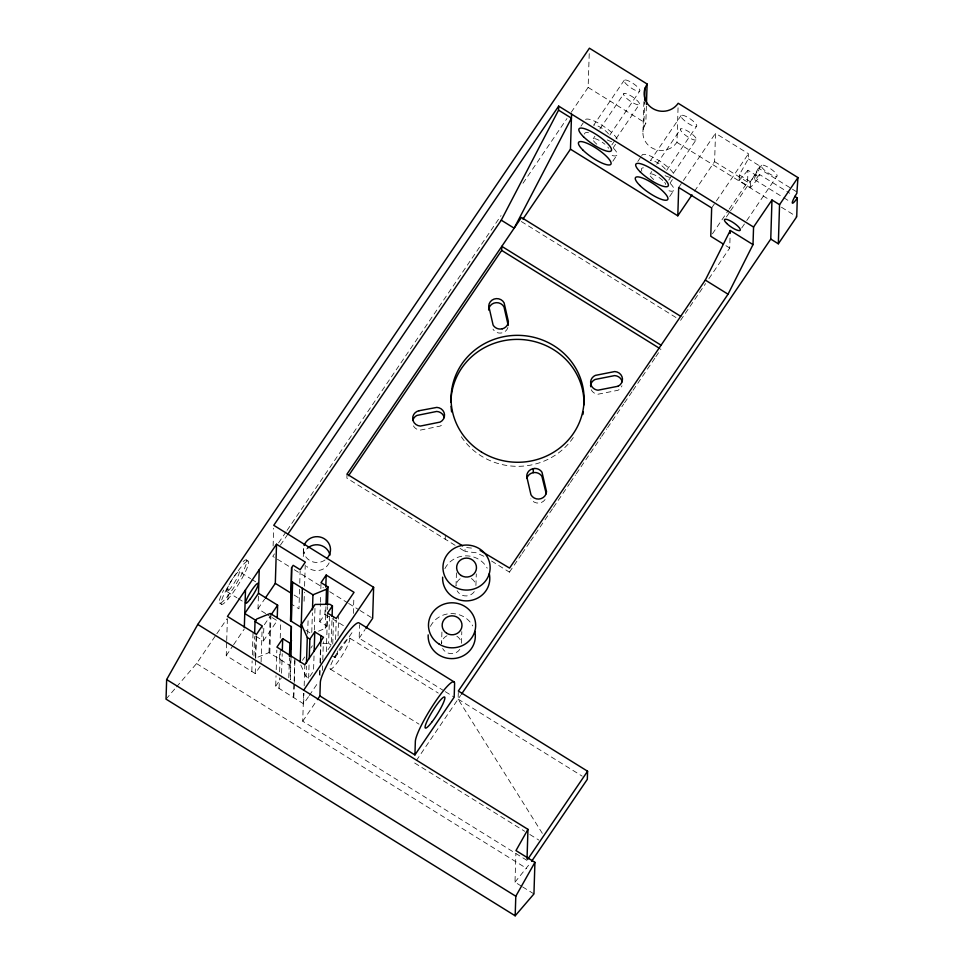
<?xml version="1.0" encoding="UTF-8"?>
<svg xmlns="http://www.w3.org/2000/svg" width="964" height="964" viewBox="0 0 964 964"><rect width="100%" height="100%" fill="white"/><g stroke="black" fill="none" stroke-linecap="round" stroke-linejoin="round"><path stroke-width="0.72" stroke-dasharray="4.82 3.62" d="M521.307 886.085L514.993 882.168L515.885 853.586M260.172 666.293L255.231 673.559L226.239 655.568L226.661 642.024M226.709 640.518L227.468 616.43M227.95 599.198L228.275 588.896L224.624 593.149M251.821 671.45L252.146 660.906M252.339 654.893L253.05 632.312M253.93 656.098L254.544 636.529M256.171 635.577L255.46 658.159L269.004 652.604L290.128 665.702L290.321 679.801L291.032 657.219M255.231 673.559L255.653 660.015M255.701 658.508L256.46 634.42M265.666 613.574L258.003 608.814L258.497 593.306M261.087 662.063L262.22 625.937M255.749 636.168L263.413 640.915L263.895 625.395L270.366 615.876M269.004 652.604L270.149 616.478M269.8 653.086L271.029 613.96M273.113 546.01L273.668 528.272M308.48 696.707L303.612 703.853L275.692 686.26L276.029 675.728M276.21 669.703L276.825 650.134M279.572 659.159L279.801 651.628M280.235 638.084L280.801 620.021M279.102 688.38L279.44 677.849M279.62 671.824L280.331 649.242M281.596 673.27L282.211 653.7M288.802 677.728L289.417 658.171M290.128 665.702L290.369 658.183M293.634 697.659L294.863 658.52M293.755 697.478L294.189 683.934M294.237 682.428L294.984 658.34M299.575 589.257L298.961 608.826L291.947 604.476M299.756 583.232L300.141 571.194M303.443 548.793L303.19 556.891A13.544 12.93 1.8 0 1 307.709 548.01M304.106 601.247L304.395 592.209M304.576 586.196L305.239 565.121M526.983 860.394L302.732 721.217L303.612 693.14M303.612 703.853L303.949 693.309M304.178 685.79L304.841 664.714M314.023 655.954L313.541 671.004L308.637 678.222L306.07 676.632L306.395 666.088M307.649 634.047L308.131 618.996M308.637 678.222L309.107 663.172M311.77 632.432L312.384 612.863M314.3 630.022L315.011 607.441M318.494 631.167L325.266 628.383L326.808 626.118L319.795 621.768L320.373 603.705M320.409 602.199L320.651 594.668M320.843 588.643L321.036 582.63M319.747 670.257L319.614 674.764L317.18 673.258M319.988 662.726L320.554 644.663M319.952 675.511L320.144 669.486M320.325 663.461L320.988 642.398M322.458 670.39L322.591 665.871M322.783 659.858L323.35 641.795M319.795 621.768L324.952 614.176L325.193 606.657M325.266 628.383L325.977 605.802M326.808 626.118L327.145 615.574M327.326 609.561L327.423 606.549M327.531 613.092L326.302 652.23L331.206 645.012L332.062 617.924M331.206 645.012L328.64 643.41L329.495 616.321M332.749 643.952L333.592 616.864M332.363 655.99L335.026 657.641L335.111 654.628M335.593 639.578L336.207 620.009M337.472 654.026L337.569 651.025M338.039 635.975L338.653 616.406M347.016 474.107L346.883 478.156L455.116 545.323M353.378 613.405L353.848 598.355M444.043 690.875L359.162 638.192L359.584 624.696M441.922 632.059L441.56 643.687A9.929 9.483 1.8 0 1 446.959 635.746M445.235 539.189L445.356 535.141M456.442 572.869L456.032 585.955A9.929 9.483 1.8 0 1 461.431 578.014M542.334 833.354L458.093 699.117L458.346 691.019M461.443 643.253L461.804 631.625M483.856 556.264L476.144 552.746L464.985 551.456L465.118 547.407L474.866 548.444M475.915 585.522L476.288 573.893M491.532 561.024L509.438 572.146L509.522 569.447M571.206 112.318L588.124 87.423L589.317 51.104M642.94 131.827L643.88 101.714M678.054 107.787L676.957 142.407L673.824 145.913A18.509 17.665 1.8 0 1 651.363 147.576A18.509 17.665 1.8 0 1 643.807 127.284L644.615 101.702M643.807 127.284L645.82 123.247L646.398 105.799M694.526 191.185L714.613 161.639L715.505 133.297L748.474 153.77L748.317 158.891L739.304 174.858L739.123 180.521L750.498 187.582L759.331 177.28L759.415 174.424L789.733 193.246M708.889 278.68L729.724 248.037L730.037 237.795M729.182 209.188L747.582 182.1L747.956 170.23L759.331 177.28M750.498 187.582L750.667 181.919L759.68 165.953L748.317 158.891M759.68 165.953L759.596 168.808L791.179 188.414M176.532 686.898L196.548 663.581L215.996 634.951M216.84 633.71L226.986 618.78M278.584 542.877L286.188 531.67M287.043 530.429L501.015 215.599M522.994 183.244L566.977 118.536M274.475 553.866L272.788 556.361L289.224 566.555M280.404 545.154L287.176 535.189M580.955 126.2L583.256 122.814M226.239 655.568L232.794 645.916M233.613 644.711L244.266 629.034M258.003 608.814L264.594 599.126M624.323 80.108L593.655 125.248A9.483 2.422 34.2 0 1 601.403 127.911A9.483 2.422 34.2 0 1 609.031 134.791M593.222 138.744L594.884 136.298M599.861 128.983L623.901 93.604M263.413 640.915L277.15 620.696L266.944 614.357M609.814 135.032L639.65 91.122A9.483 2.422 34.2 0 0 630.01 81.603A9.483 2.422 34.2 0 0 626.299 84.133A9.483 2.422 34.2 0 0 639.65 91.122M611.875 144.865L615.189 139.997M616.02 138.768L639.228 104.618A9.483 2.422 34.2 0 0 629.588 95.099A9.483 2.422 34.2 0 0 625.877 97.629A9.483 2.422 34.2 0 0 639.228 104.618M613.249 147.709L615.55 144.323M612.827 161.205L616.659 155.566M275.692 686.26L281.464 677.776M637.807 161.482L640.867 156.963M302.479 660.328L304.757 656.978M310.842 648.037L312.36 645.796M681.174 115.391L650.495 160.53A9.483 2.422 34.2 0 1 658.255 163.193A9.483 2.422 34.2 0 1 665.871 170.074M650.073 174.026L651.736 171.58M656.713 164.266L680.753 128.887M309.287 695.514L318.192 682.404M335.026 657.641L352.812 631.468M666.654 170.315L696.514 126.392A9.483 2.422 34.2 0 0 686.874 116.873A9.483 2.422 34.2 0 0 683.151 119.403A9.483 2.422 34.2 0 0 696.514 126.392M668.727 180.148L696.08 139.888A9.483 2.422 34.2 0 0 686.44 130.369A9.483 2.422 34.2 0 0 682.729 132.899A9.483 2.422 34.2 0 0 696.08 139.888M302.732 721.217L316.626 700.768M359.162 638.192L365.067 629.504M670.101 182.991L672.39 179.605M669.667 196.487L673.499 190.848M678.692 187.474L715.505 133.297M711.661 207.935L748.474 153.77M712.444 233.806L728.338 210.417M726.398 216.96L729.748 212.044M730.579 210.815L761.536 165.254M759.415 174.424L758.716 175.46A9.483 1.47 -58.2 0 1 754.354 179.184A9.483 1.47 -58.2 0 1 758.957 169.748M741.726 227.974L745.919 221.816M746.751 220.587L776.864 176.255A9.483 2.422 34.2 0 0 767.224 166.736A9.483 2.422 34.2 0 0 763.512 169.266A9.483 2.422 34.2 0 0 776.864 176.255M509.438 572.146L521.283 554.71M522.139 553.469L529.754 542.262M530.598 541.009L544.142 521.09M544.985 519.837L552.601 508.631M553.457 507.389L569.531 483.723M570.375 482.482L575.46 475.011M576.303 473.77L600.849 437.656M601.693 436.403L606.778 428.932M607.621 427.691L623.696 404.024M624.552 402.783L632.167 391.577M633.011 390.324L646.555 370.405M647.398 369.164L655.014 357.945M655.857 356.704L660.942 349.233M680.572 320.349L705.564 283.585M416.34 760.56L460.635 695.393M514.993 882.168L530.827 862.479M166.037 699.129L175.569 688.019M739.123 180.521L747.956 170.23M322.735 643.47L328.64 643.41M792.444 189.197L797.493 192.33M754.704 179.702L782.491 196.957M783.756 197.74L790.07 201.657M739.304 174.858L750.667 181.919M714.613 161.639L747.582 182.1M676.957 142.407L769.983 200.114M781.442 207.236L796.734 216.719M725.928 245.687L729.724 248.037M521.307 221.515L676.74 317.987M460.045 548.383L464.985 551.456M294.273 569.7L323.35 587.739M329.676 591.667L347.365 602.645M348.631 603.428L358.753 609.706M360.006 610.489L372.646 618.334M246.459 560L248.351 561.168A25.401 3.94 -58.2 0 1 230.782 595.692L227.516 599.741A25.401 3.94 -58.2 0 1 223.214 596.114L225.528 591.245A25.401 3.94 -58.2 0 1 248.351 561.168M294.092 595.029L300.346 598.909M324.952 614.176L345.208 626.757M458.093 699.117L582.22 776.153M445.308 691.658L454.177 697.165M349.595 638.035A18.28 2.832 -58.2 0 1 337.219 662.642A18.28 2.832 -58.2 0 1 333.05 660.051A18.28 2.832 -58.2 0 1 349.595 638.035L438.283 693.08M239.217 571.58A11.737 1.82 -58.2 0 1 231.095 587.534A11.737 1.82 -58.2 0 1 228.661 585.473A11.737 1.82 -58.2 0 1 239.217 571.58L250.592 578.629M251.845 579.412L255.641 581.774M305.853 630.299L310.541 633.215M226.769 591.474L236.879 597.752M238.144 598.536L243.193 601.669M330.315 669.112L419.003 724.145M219.527 603.054L221.419 604.235M414.665 763.018L524.717 831.305M529.826 834.487L538.792 840.042M196.548 663.581L526.73 868.492M522.572 886.868L533.948 893.929M588.124 87.423L645.82 123.247M300.792 664.967L306.07 676.632M669.606 177.34A19.497 4.989 34.2 0 1 662.22 174.291M641.795 155.867A19.497 4.989 34.2 0 1 656.207 158.927A19.497 4.989 34.2 0 1 674.029 174.339M670.39 183.558A19.497 4.989 34.2 0 1 665.763 189.655M641.879 171.218A19.497 4.989 34.2 0 1 646.29 168.218M653.688 179.509A9.483 2.422 34.2 0 1 651.483 173.882A9.483 2.422 34.2 0 1 663.437 181.015M664.678 182.389A9.483 2.422 34.2 0 1 665.702 184.461M613.55 148.275A19.497 4.989 34.2 0 1 608.923 154.373M584.521 134.092A19.497 4.989 34.2 0 1 589.45 132.936M611.694 141.744A19.497 4.989 34.2 0 1 606.742 139.696M585.558 119.428A19.497 4.989 34.2 0 1 601.5 124.922A19.497 4.989 34.2 0 1 617.177 139.057M413.436 425.871A8.134 7.772 1.8 0 0 420.268 430.113L439.994 426.136A8.134 7.772 1.8 0 0 443.115 423.449M507.92 327.471A8.134 7.772 1.8 0 1 502.087 332.881L499.979 333.11A8.134 7.772 1.8 0 1 492.99 329.134M573.291 437.511A66.516 63.467 1.8 0 1 459.611 434.017M591.233 389.733A8.134 7.772 1.8 0 0 597.885 394.24L617.936 390.287A8.134 7.772 1.8 0 0 621.973 385.769M545.082 499.557A8.242 7.857 1.8 0 1 530.839 498.822M474.288 591.631A9.929 9.483 1.8 0 1 457.105 590.751M471.348 578.521A9.929 9.483 1.8 0 1 475.662 584.509M459.816 649.375A9.929 9.483 1.8 0 1 442.633 648.495M456.876 636.252A9.929 9.483 1.8 0 1 461.19 642.241M596.837 144.226A9.483 2.422 34.2 0 1 594.041 138.551A9.483 2.422 34.2 0 1 604.946 144.263M607.826 147.106A9.483 2.422 34.2 0 1 608.597 148.287M444.898 568.639A23.594 22.509 1.8 0 1 465.865 555.854A23.594 22.509 1.8 0 1 487.218 568.17M430.426 626.383A23.594 22.509 1.8 0 1 451.393 613.586A23.594 22.509 1.8 0 1 472.734 625.913M329.146 562.843A13.544 12.93 1.8 0 1 306.6 566.254M325.061 559.976A13.544 12.93 1.8 0 1 309.528 560.361A13.544 12.93 1.8 0 1 303.793 546.564M243.133 561.602A25.401 3.94 -58.2 0 1 242.362 572.99A25.401 3.94 -58.2 0 1 222.853 601.452A25.401 3.94 -58.2 0 1 223.636 590.064"/><path stroke-width="1.45" d="M197.777 624.443L527.959 829.353L515.981 850.585L534.924 862.346L533.948 893.929L515.174 915.8L166.037 699.129L166.652 679.56L197.777 624.443L589.414 48.2L647.109 84.001L646.434 104.353M770.754 239.084L771.971 199.982L779.551 204.681L778.334 243.796L770.754 239.084L461.479 694.152M794.794 196.379L797.312 197.945L796.734 216.719L778.334 243.796M244.314 627.624L245.495 589.896M254.641 633.517L255.026 621.479L256.689 619.021L270.245 613.466L291.357 626.576L291.032 657.219M256.243 620.647L244.76 613.514L258.497 593.306L259.232 569.688M265.425 597.909L275.306 583.365L276.535 544.238L305.335 562.108L300.19 569.688L293.177 565.338L291.634 567.615L290.598 620.84L301.154 627.383L302.383 588.257M277.234 617.876L277.632 605.175L258.497 593.306M282.307 650.688L282.693 638.65L289.887 643.109L289.465 656.665M290.598 620.84L291.634 567.615M291.381 621.322L292.61 582.184M290.646 649.146L291.357 626.576M300.25 662.172L301.431 624.539L315.108 604.428L329.869 604.283L332.435 605.874L332.11 616.418M306.492 663.075L307.299 637.493L301.431 624.539M309.251 658.653L309.866 639.084L314.77 631.866L323.494 637.276L304.841 664.714L276.921 647.133L282.693 638.65M312.469 609.863L312.951 594.8L291.827 581.702M314.156 651.435L314.77 631.866M320.602 643.157L320.843 635.625M317.445 699.563L319.903 695.948L320.325 682.452A36.114 5.591 -58.2 0 1 337.725 646.639A36.114 5.591 -58.2 0 1 359.006 622.889L454.02 681.861M325.808 587.088L326.181 575.05L354.041 592.33L336.255 618.502L327.531 613.092L332.435 605.874M326.025 604.295L326.495 589.245L328.037 586.98L321.036 582.63L326.181 575.05M327.471 605.043L328.037 586.98M531.634 861.274L587.329 779.322L587.582 771.224L458.346 691.019L728.049 294.201L753.005 244.603L753.559 227.058L558.674 106.112L273.764 525.32L373.622 587.293L372.646 618.334L365.91 628.263M414.918 754.92L415.351 741.424A36.114 5.591 -58.2 0 1 435.318 701.744A36.114 5.591 -58.2 0 1 454.598 683.669L454.177 697.165L414.918 754.92L319.903 695.948M348.57 475.662L501.678 250.399L501.81 246.35L661.063 345.184M515.174 915.8L515.8 896.231L534.924 862.346M533.2 472.709L533.333 468.661M527.031 858.912L527.959 829.353M288.019 533.948L501.268 220.178L558.554 110.161L558.674 106.112M522.97 219.069L570.459 149.191L571.556 114.114M590.739 386.745L590.824 384.046M644.663 100.196L645.036 88.158L647.109 84.001M570.459 149.191L677.8 215.816L678.692 187.474L711.661 207.935L710.769 236.276L723.398 244.109M730.182 233.421L730.266 230.492L753.005 244.603M645.036 88.158A18.509 17.665 1.8 0 0 654.713 109.571A18.509 17.665 1.8 0 0 678.186 103.269L797.963 177.593L796.854 193.27A9.483 1.47 -58.2 0 0 792.251 202.705A9.483 1.47 -58.2 0 0 796.613 198.982L797.312 197.945M480.12 550.456L509.57 568.097L705.311 280.09L730.266 230.492M276.535 544.238L227.468 616.43L256.46 634.42L262.22 625.937L255.026 621.479M271.173 614.695L277.632 605.175M289.887 643.109L291.55 640.662M303.708 690.176L373.622 587.293M677.8 215.816L692.019 194.885M753.559 227.058L771.971 199.982M779.551 204.681L797.963 177.593M527.826 859.153L587.582 771.224M312.951 594.8L326.495 589.245M558.554 110.161L571.435 118.162L514.161 228.179L501.268 220.178M705.311 280.09L728.049 294.201M680.692 316.3L521.44 217.466L347.016 474.107L462.648 545.877M501.678 250.399L659.665 348.438M275.306 583.365L291.586 593.475M307.299 637.493L309.866 639.084M166.652 679.56L515.8 896.231M546.239 493.737L541.889 476.324A8.242 7.857 1.8 0 0 534.671 472.505L532.55 472.806A8.242 7.857 1.8 0 0 526.838 478.445M508.221 325.471L503.991 306.926A8.134 7.772 1.8 0 0 488.615 310.022M444.247 417.605A8.134 7.772 1.8 0 0 436.716 411.447L416.978 415.424A8.134 7.772 1.8 0 0 412.941 419.943M583.341 411.773A66.516 63.467 1.8 0 1 582.871 414.52M451.646 411.881A66.516 63.467 1.8 0 1 451.056 406.35M450.947 402.193A66.516 63.467 1.8 0 1 518.68 339.4A66.516 63.467 1.8 0 1 583.943 404.904M590.522 385.769A8.134 7.772 1.8 0 1 595.21 379.442L614.646 375.599A8.134 7.772 1.8 0 1 622.19 381.756M489.278 573.713A23.594 22.509 1.8 0 1 468.094 600.813A23.594 22.509 1.8 0 1 442.645 577.147M474.806 631.456A23.594 22.509 1.8 0 1 453.61 658.557A23.594 22.509 1.8 0 1 428.173 634.89M307.709 548.01A13.544 12.93 1.8 0 1 329.977 555.107M304.118 545.491A13.544 12.93 1.8 0 1 323.916 538.514A13.544 12.93 1.8 0 1 326.82 558.493M419.027 410.736L417.111 411.375A8.134 7.772 1.8 0 0 420.4 426.064L440.114 422.087A8.134 7.772 1.8 0 0 436.837 407.398L419.027 410.736M618.057 386.239L598.005 390.191A8.134 7.772 1.8 0 1 591.354 385.684L590.727 383.744A8.134 7.772 1.8 0 1 595.342 375.394L614.767 371.55A8.134 7.772 1.8 0 1 618.057 386.239M534.803 468.456L532.67 468.757A8.242 7.857 1.8 0 0 526.718 476.445L530.959 494.773A8.242 7.857 1.8 0 0 546.528 491.64L542.009 472.276A8.242 7.857 1.8 0 0 534.803 468.456M502.22 328.832L500.111 329.061A8.134 7.772 1.8 0 1 493.11 325.085L488.736 305.974A8.134 7.772 1.8 0 1 504.112 302.877L508.353 321.422A8.134 7.772 1.8 0 1 502.22 328.832M640.325 171.99A19.497 4.989 34.2 0 0 667.799 186.377A19.497 4.989 34.2 0 0 647.977 166.796A19.497 4.989 34.2 0 0 640.325 171.99M639.903 185.486A19.497 4.989 34.2 0 0 667.365 199.873A19.497 4.989 34.2 0 0 647.543 180.292A19.497 4.989 34.2 0 0 639.903 185.486M583.051 150.203A19.497 4.989 34.2 0 0 610.525 164.591A19.497 4.989 34.2 0 0 590.703 145.01A19.497 4.989 34.2 0 0 583.051 150.203M583.473 136.707A19.497 4.989 34.2 0 0 610.947 151.095A19.497 4.989 34.2 0 0 591.125 131.514A19.497 4.989 34.2 0 0 583.473 136.707M481.434 451.983A66.516 63.467 1.8 0 0 584.003 402.229A66.516 63.467 1.8 0 0 487.302 342.208A66.516 63.467 1.8 0 0 481.434 451.983M461.154 575.508A9.929 9.483 1.8 0 0 476.469 568.073A9.929 9.483 1.8 0 0 462.021 559.12A9.929 9.483 1.8 0 0 461.154 575.508M446.669 633.252A9.929 9.483 1.8 0 0 461.985 625.817A9.929 9.483 1.8 0 0 447.549 616.852A9.929 9.483 1.8 0 0 446.669 633.252M726.699 223.443A9.483 2.422 34.2 0 0 740.063 230.432A9.483 2.422 34.2 0 0 730.423 220.913A9.483 2.422 34.2 0 0 726.699 223.443M453.731 586.437A23.594 22.509 1.8 0 0 490.11 568.784A23.594 22.509 1.8 0 0 455.803 547.492A23.594 22.509 1.8 0 0 453.731 586.437M439.247 644.169A23.594 22.509 1.8 0 0 475.638 626.516A23.594 22.509 1.8 0 0 441.331 605.235A23.594 22.509 1.8 0 0 439.247 644.169M432.233 721.614A18.28 2.832 -58.2 0 0 444.621 697.008A18.28 2.832 -58.2 0 0 428.076 719.024A18.28 2.832 -58.2 0 0 432.233 721.614M250.05 599.295A11.737 1.82 -58.2 0 0 258.171 583.341A11.737 1.82 -58.2 0 0 247.615 597.234A11.737 1.82 -58.2 0 0 250.05 599.295"/></g></svg>
